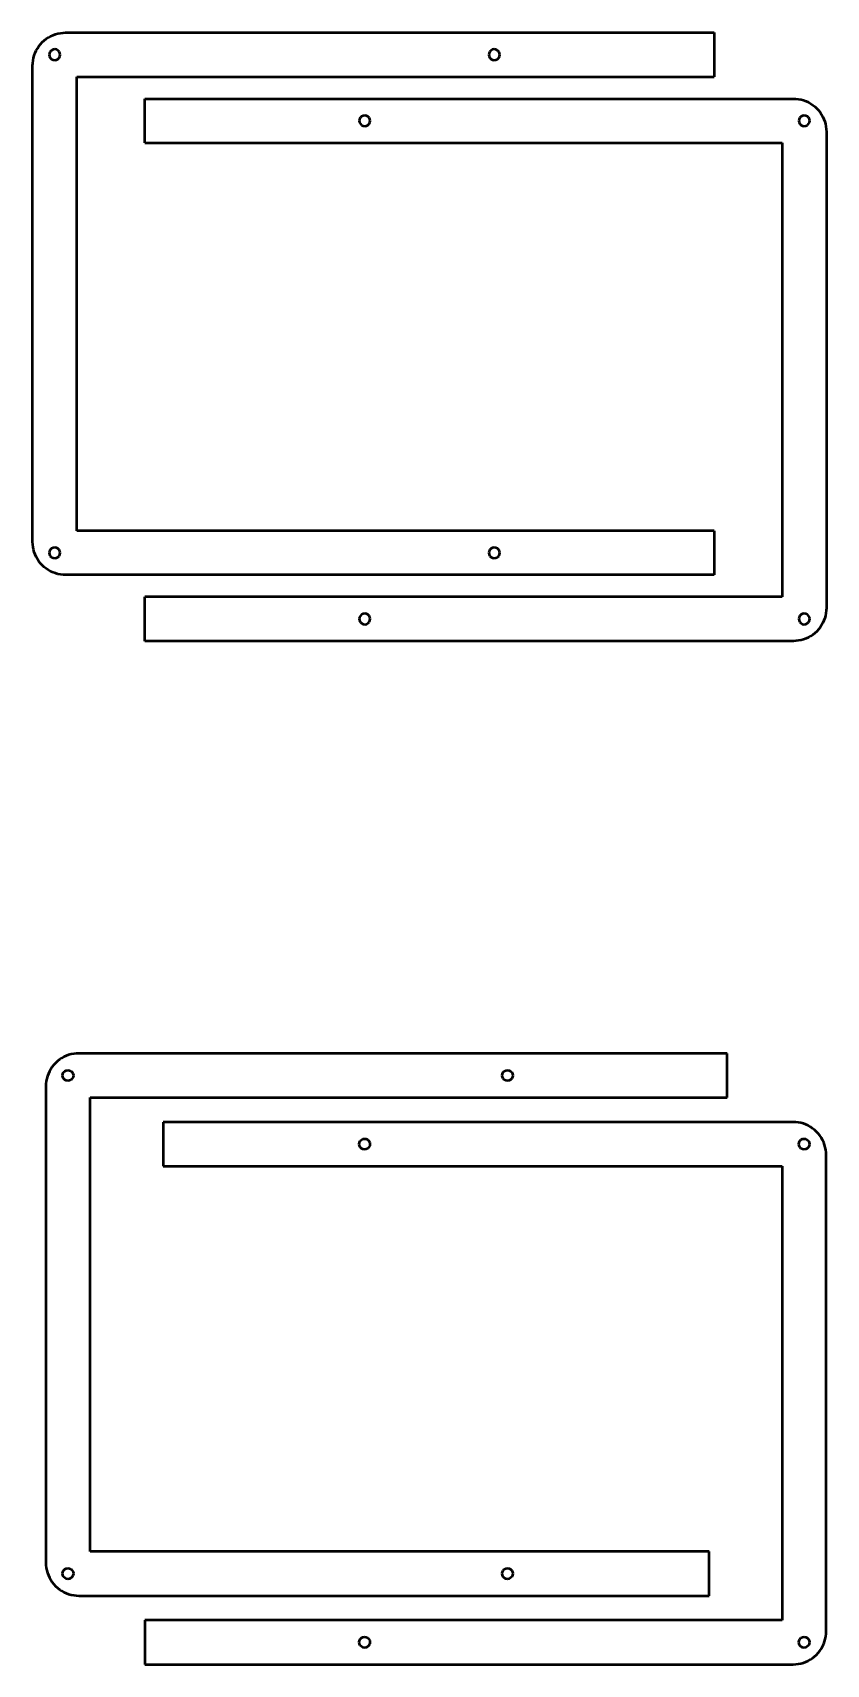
# Model space of a CAD drawing. Header units: millimetres. Extents: x 3 to 601, y 4 to 454.
# Drawn here: x 384.4 to 600.9, y 6.8 to 451.7 of the extents above; entities that cross this region are included whole.
import ezdxf

# ---------------------------------------------------------------- set-up
doc = ezdxf.new("R2010")
doc.units = ezdxf.units.MM

msp = doc.modelspace()

# ---------------------------------------------------------------- linework, layer by layer
at = {"color": 7, "linetype": 'Continuous', "lineweight": 50}
for p, q in [((387.07, 449.06), (387.59, 449.54)), ((387.59, 449.54), (388.14, 449.97)), ((388.14, 449.97), (388.73, 450.37)), ((388.73, 450.37), (389.35, 450.71)), ((389.35, 450.71), (389.99, 451.01)), ((389.99, 451.01), (390.65, 451.25)), ((390.65, 451.25), (391.33, 451.44)), ((391.33, 451.44), (392.02, 451.58)), ((392.02, 451.58), (392.73, 451.67)), ((392.73, 451.67), (393.43, 451.69)), ((393.43, 451.69), (570.29, 451.69)), ((570.29, 451.69), (570.29, 439.64)), ((384.68, 444.79), (384.87, 445.47)), ((384.87, 445.47), (385.12, 446.14)), ((385.12, 446.14), (385.41, 446.78)), ((385.41, 446.78), (385.76, 447.39)), ((385.76, 447.39), (386.15, 447.98)), ((386.15, 447.98), (386.59, 448.54)), ((386.59, 448.54), (387.07, 449.06)), ((389.06, 446.12), (388.98, 445.67)), ((388.98, 445.67), (389.06, 445.21)), ((389.26, 446.53), (389.06, 446.12)), ((389.06, 445.21), (389.26, 444.8)), ((389.59, 446.86), (389.26, 446.53)), ((390, 447.07), (389.59, 446.86)), ((390.46, 447.14), (390, 447.07)), ((390.91, 447.07), (390.46, 447.14)), ((391.32, 446.86), (390.91, 447.07)), ((391.65, 446.53), (391.32, 446.86)), ((391.86, 446.12), (391.65, 446.53)), ((391.65, 444.8), (391.86, 445.21)), ((391.93, 445.67), (391.86, 446.12)), ((391.86, 445.21), (391.93, 445.67)), ((508.94, 446.12), (508.87, 445.67)), ((508.87, 445.67), (508.94, 445.21)), ((509.15, 446.53), (508.94, 446.12)), ((508.94, 445.21), (509.15, 444.8)), ((509.48, 446.86), (509.15, 446.53)), ((509.89, 447.07), (509.48, 446.86)), ((510.35, 447.14), (509.89, 447.07)), ((510.8, 447.07), (510.35, 447.14)), ((511.21, 446.86), (510.8, 447.07)), ((511.54, 446.53), (511.21, 446.86)), ((511.75, 446.12), (511.54, 446.53)), ((511.54, 444.8), (511.75, 445.21)), ((511.82, 445.67), (511.75, 446.12)), ((511.75, 445.21), (511.82, 445.67)), ((384.43, 442.69), (384.46, 443.4)), ((384.43, 312.82), (384.43, 442.69)), ((384.46, 443.4), (384.54, 444.1)), ((384.54, 444.1), (384.68, 444.79)), ((389.26, 444.8), (389.59, 444.47)), ((389.59, 444.47), (390, 444.27)), ((390, 444.27), (390.46, 444.19)), ((390.46, 444.19), (390.91, 444.27)), ((390.91, 444.27), (391.32, 444.47)), ((391.32, 444.47), (391.65, 444.8)), ((509.15, 444.8), (509.48, 444.47)), ((509.48, 444.47), (509.89, 444.27)), ((509.89, 444.27), (510.35, 444.19)), ((510.35, 444.19), (510.8, 444.27)), ((510.8, 444.27), (511.21, 444.47)), ((511.21, 444.47), (511.54, 444.8)), ((396.48, 439.64), (570.29, 439.64)), ((396.48, 315.86), (396.48, 439.64)), ((415.06, 433.68), (591.91, 433.68)), ((415.06, 421.63), (415.06, 433.68)), ((591.91, 433.68), (592.62, 433.65)), ((592.62, 433.65), (593.32, 433.57)), ((593.32, 433.57), (594.02, 433.43)), ((594.02, 433.43), (594.7, 433.24)), ((594.7, 433.24), (595.36, 432.99)), ((595.36, 432.99), (596, 432.7)), ((596, 432.7), (596.62, 432.35)), ((596.62, 432.35), (597.21, 431.96)), ((597.21, 431.96), (597.76, 431.52)), ((473.6, 428.11), (473.53, 427.65)), ((473.53, 427.65), (473.6, 427.2)), ((473.81, 428.52), (473.6, 428.11)), ((473.6, 427.2), (473.81, 426.79)), ((474.14, 428.85), (473.81, 428.52)), ((474.55, 429.05), (474.14, 428.85)), ((475, 429.13), (474.55, 429.05)), ((475.46, 429.05), (475, 429.13)), ((475.87, 428.85), (475.46, 429.05)), ((476.19, 428.52), (475.87, 428.85)), ((476.4, 428.11), (476.19, 428.52)), ((476.19, 426.79), (476.4, 427.2)), ((476.48, 427.65), (476.4, 428.11)), ((476.4, 427.2), (476.48, 427.65)), ((593.49, 428.11), (593.41, 427.65)), ((593.41, 427.65), (593.49, 427.2)), ((593.7, 428.52), (593.49, 428.11)), ((593.49, 427.2), (593.7, 426.79)), ((594.02, 428.85), (593.7, 428.52)), ((594.43, 429.05), (594.02, 428.85)), ((594.89, 429.13), (594.43, 429.05)), ((595.34, 429.05), (594.89, 429.13)), ((595.76, 428.85), (595.34, 429.05)), ((596.08, 428.52), (595.76, 428.85)), ((596.29, 428.11), (596.08, 428.52)), ((596.08, 426.79), (596.29, 427.2)), ((596.36, 427.65), (596.29, 428.11)), ((596.29, 427.2), (596.36, 427.65)), ((597.76, 431.52), (598.28, 431.04)), ((598.28, 431.04), (598.76, 430.52)), ((598.76, 430.52), (599.2, 429.97)), ((599.2, 429.97), (599.59, 429.38)), ((599.59, 429.38), (599.93, 428.76)), ((599.93, 428.76), (600.23, 428.12)), ((600.23, 428.12), (600.47, 427.46)), ((600.47, 427.46), (600.67, 426.78)), ((473.81, 426.79), (474.14, 426.46)), ((474.14, 426.46), (474.55, 426.25)), ((474.55, 426.25), (475, 426.18)), ((475, 426.18), (475.46, 426.25)), ((475.46, 426.25), (475.87, 426.46)), ((475.87, 426.46), (476.19, 426.79)), ((593.7, 426.79), (594.02, 426.46)), ((594.02, 426.46), (594.43, 426.25)), ((594.43, 426.25), (594.89, 426.18)), ((594.89, 426.18), (595.34, 426.25)), ((595.34, 426.25), (595.76, 426.46)), ((595.76, 426.46), (596.08, 426.79)), ((600.67, 426.78), (600.8, 426.08)), ((600.8, 426.08), (600.89, 425.38)), ((600.89, 425.38), (600.91, 424.68)), ((600.91, 424.68), (600.91, 294.8)), ((415.06, 421.63), (588.86, 421.63)), ((588.86, 421.63), (588.86, 297.85)), ((384.46, 312.11), (384.43, 312.82)), ((384.54, 311.41), (384.46, 312.11)), ((570.29, 315.86), (396.48, 315.86)), ((570.29, 315.86), (570.29, 303.82)), ((384.68, 310.72), (384.54, 311.41)), ((384.87, 310.03), (384.68, 310.72)), ((385.12, 309.37), (384.87, 310.03)), ((385.41, 308.73), (385.12, 309.37)), ((385.76, 308.11), (385.41, 308.73)), ((386.15, 307.53), (385.76, 308.11)), ((386.59, 306.97), (386.15, 307.53)), ((389.06, 310.3), (388.98, 309.84)), ((388.98, 309.84), (389.06, 309.39)), ((389.26, 310.71), (389.06, 310.3)), ((389.06, 309.39), (389.26, 308.97)), ((389.59, 311.04), (389.26, 310.71)), ((389.26, 308.97), (389.59, 308.65)), ((390, 311.24), (389.59, 311.04)), ((389.59, 308.65), (390, 308.44)), ((390.46, 311.32), (390, 311.24)), ((390, 308.44), (390.46, 308.37)), ((390.91, 311.24), (390.46, 311.32)), ((390.46, 308.37), (390.91, 308.44)), ((391.32, 311.04), (390.91, 311.24)), ((390.91, 308.44), (391.32, 308.65)), ((391.65, 310.71), (391.32, 311.04)), ((391.32, 308.65), (391.65, 308.97)), ((391.86, 310.3), (391.65, 310.71)), ((391.65, 308.97), (391.86, 309.39)), ((391.93, 309.84), (391.86, 310.3)), ((391.86, 309.39), (391.93, 309.84)), ((508.94, 310.3), (508.87, 309.84)), ((508.87, 309.84), (508.94, 309.39)), ((509.15, 310.71), (508.94, 310.3)), ((508.94, 309.39), (509.15, 308.97)), ((509.48, 311.04), (509.15, 310.71)), ((509.15, 308.97), (509.48, 308.65)), ((509.89, 311.24), (509.48, 311.04)), ((509.48, 308.65), (509.89, 308.44)), ((510.35, 311.32), (509.89, 311.24)), ((509.89, 308.44), (510.35, 308.37)), ((510.8, 311.24), (510.35, 311.32)), ((510.35, 308.37), (510.8, 308.44)), ((511.21, 311.04), (510.8, 311.24)), ((510.8, 308.44), (511.21, 308.65)), ((511.54, 310.71), (511.21, 311.04)), ((511.21, 308.65), (511.54, 308.97)), ((511.75, 310.3), (511.54, 310.71)), ((511.54, 308.97), (511.75, 309.39)), ((511.82, 309.84), (511.75, 310.3)), ((511.75, 309.39), (511.82, 309.84)), ((387.07, 306.45), (386.59, 306.97)), ((387.59, 305.97), (387.07, 306.45)), ((388.14, 305.54), (387.59, 305.97)), ((388.73, 305.14), (388.14, 305.54)), ((389.35, 304.8), (388.73, 305.14)), ((389.99, 304.5), (389.35, 304.8)), ((390.65, 304.26), (389.99, 304.5)), ((391.33, 304.06), (390.65, 304.26)), ((392.02, 303.93), (391.33, 304.06)), ((392.73, 303.84), (392.02, 303.93)), ((393.43, 303.82), (392.73, 303.84)), ((570.29, 303.82), (393.43, 303.82)), ((415.06, 285.8), (415.06, 297.85)), ((588.86, 297.85), (415.06, 297.85)), ((600.89, 294.09), (600.8, 293.39)), ((600.91, 294.8), (600.89, 294.09)), ((473.6, 292.28), (473.53, 291.83)), ((473.53, 291.83), (473.6, 291.37)), ((473.81, 292.69), (473.6, 292.28)), ((473.6, 291.37), (473.81, 290.96)), ((474.14, 293.02), (473.81, 292.69)), ((473.81, 290.96), (474.14, 290.63)), ((474.55, 293.23), (474.14, 293.02)), ((474.14, 290.63), (474.55, 290.42)), ((475, 293.3), (474.55, 293.23)), ((474.55, 290.42), (475, 290.35)), ((475.46, 293.23), (475, 293.3)), ((475, 290.35), (475.46, 290.42)), ((475.87, 293.02), (475.46, 293.23)), ((475.46, 290.42), (475.87, 290.63)), ((476.19, 292.69), (475.87, 293.02)), ((475.87, 290.63), (476.19, 290.96)), ((476.4, 292.28), (476.19, 292.69)), ((476.19, 290.96), (476.4, 291.37)), ((476.48, 291.83), (476.4, 292.28)), ((476.4, 291.37), (476.48, 291.83)), ((593.49, 292.28), (593.41, 291.83)), ((593.41, 291.83), (593.49, 291.37)), ((593.7, 292.69), (593.49, 292.28)), ((593.49, 291.37), (593.7, 290.96)), ((594.02, 293.02), (593.7, 292.69)), ((593.7, 290.96), (594.02, 290.63)), ((594.43, 293.23), (594.02, 293.02)), ((594.02, 290.63), (594.43, 290.42)), ((594.89, 293.3), (594.43, 293.23)), ((594.43, 290.42), (594.89, 290.35)), ((595.34, 293.23), (594.89, 293.3)), ((594.89, 290.35), (595.34, 290.42)), ((595.76, 293.02), (595.34, 293.23)), ((595.34, 290.42), (595.76, 290.63)), ((596.08, 292.69), (595.76, 293.02)), ((595.76, 290.63), (596.08, 290.96)), ((596.29, 292.28), (596.08, 292.69)), ((596.08, 290.96), (596.29, 291.37)), ((596.36, 291.83), (596.29, 292.28)), ((596.29, 291.37), (596.36, 291.83)), ((599.2, 289.51), (598.76, 288.96)), ((599.59, 290.1), (599.2, 289.51)), ((599.93, 290.72), (599.59, 290.1)), ((600.23, 291.36), (599.93, 290.72)), ((600.47, 292.02), (600.23, 291.36)), ((600.67, 292.7), (600.47, 292.02)), ((600.8, 293.39), (600.67, 292.7)), ((591.91, 285.8), (415.06, 285.8)), ((592.62, 285.83), (591.91, 285.8)), ((593.32, 285.91), (592.62, 285.83)), ((594.02, 286.05), (593.32, 285.91)), ((594.7, 286.24), (594.02, 286.05)), ((595.36, 286.49), (594.7, 286.24)), ((596, 286.78), (595.36, 286.49)), ((596.62, 287.13), (596, 286.78)), ((597.21, 287.52), (596.62, 287.13)), ((597.76, 287.96), (597.21, 287.52)), ((598.28, 288.44), (597.76, 287.96)), ((598.76, 288.96), (598.28, 288.44)), ((389.75, 169.66), (389.36, 169.07)), ((390.19, 170.21), (389.75, 169.66)), ((390.67, 170.73), (390.19, 170.21)), ((391.19, 171.21), (390.67, 170.73)), ((391.74, 171.65), (391.19, 171.21)), ((392.33, 172.04), (391.74, 171.65)), ((392.95, 172.39), (392.33, 172.04)), ((393.59, 172.68), (392.95, 172.39)), ((394.25, 172.93), (393.59, 172.68)), ((394.93, 173.12), (394.25, 172.93)), ((395.63, 173.26), (394.93, 173.12)), ((396.33, 173.34), (395.63, 173.26)), ((397.04, 173.37), (396.33, 173.34)), ((573.89, 173.37), (397.04, 173.37)), ((573.89, 161.32), (573.89, 173.37)), ((388.06, 165.07), (388.04, 164.37)), ((388.15, 165.77), (388.06, 165.07)), ((388.28, 166.47), (388.15, 165.77)), ((388.48, 167.15), (388.28, 166.47)), ((388.72, 167.81), (388.48, 167.15)), ((389.02, 168.45), (388.72, 167.81)), ((389.36, 169.07), (389.02, 168.45)), ((392.59, 167.34), (392.66, 167.8)), ((392.66, 166.89), (392.59, 167.34)), ((392.66, 167.8), (392.87, 168.21)), ((392.87, 166.48), (392.66, 166.89)), ((392.87, 168.21), (393.19, 168.54)), ((393.19, 166.15), (392.87, 166.48)), ((393.19, 168.54), (393.61, 168.74)), ((393.61, 165.94), (393.19, 166.15)), ((393.61, 168.74), (394.06, 168.82)), ((394.06, 165.87), (393.61, 165.94)), ((394.06, 168.82), (394.52, 168.74)), ((394.52, 165.94), (394.06, 165.87)), ((394.52, 168.74), (394.93, 168.54)), ((394.93, 166.15), (394.52, 165.94)), ((394.93, 168.54), (395.25, 168.21)), ((395.25, 166.48), (394.93, 166.15)), ((395.25, 168.21), (395.46, 167.8)), ((395.46, 166.89), (395.25, 166.48)), ((395.46, 167.8), (395.54, 167.34)), ((395.54, 167.34), (395.46, 166.89)), ((512.47, 167.34), (512.55, 167.8)), ((512.55, 166.89), (512.47, 167.34)), ((512.55, 167.8), (512.76, 168.21)), ((512.76, 166.48), (512.55, 166.89)), ((512.76, 168.21), (513.08, 168.54)), ((513.08, 166.15), (512.76, 166.48)), ((513.08, 168.54), (513.49, 168.74)), ((513.49, 165.94), (513.08, 166.15)), ((513.49, 168.74), (513.95, 168.82)), ((513.95, 165.87), (513.49, 165.94)), ((513.95, 168.82), (514.4, 168.74)), ((514.4, 165.94), (513.95, 165.87)), ((514.4, 168.74), (514.81, 168.54)), ((514.81, 166.15), (514.4, 165.94)), ((514.81, 168.54), (515.14, 168.21)), ((515.14, 166.48), (514.81, 166.15)), ((515.14, 168.21), (515.35, 167.8)), ((515.35, 166.89), (515.14, 166.48)), ((515.35, 167.8), (515.42, 167.34)), ((515.42, 167.34), (515.35, 166.89)), ((388.04, 164.37), (388.04, 34.49)), ((400.09, 37.54), (400.09, 161.32)), ((400.09, 161.32), (573.89, 161.32)), ((420, 154.64), (420, 142.59)), ((591.88, 154.64), (420, 154.64)), ((592.59, 154.61), (591.88, 154.64)), ((593.29, 154.53), (592.59, 154.61)), ((593.98, 154.39), (593.29, 154.53)), ((594.66, 154.2), (593.98, 154.39)), ((595.32, 153.96), (594.66, 154.2)), ((595.97, 153.66), (595.32, 153.96)), ((596.58, 153.31), (595.97, 153.66)), ((597.17, 152.92), (596.58, 153.31)), ((597.72, 152.49), (597.17, 152.92)), ((598.24, 152), (597.72, 152.49)), ((598.72, 151.49), (598.24, 152)), ((599.16, 150.93), (598.72, 151.49)), ((473.49, 148.62), (473.57, 149.07)), ((473.57, 148.16), (473.49, 148.62)), ((473.57, 149.07), (473.77, 149.48)), ((473.77, 147.75), (473.57, 148.16)), ((473.77, 149.48), (474.1, 149.81)), ((474.1, 147.42), (473.77, 147.75)), ((474.1, 149.81), (474.51, 150.02)), ((474.51, 147.21), (474.1, 147.42)), ((474.51, 150.02), (474.97, 150.09)), ((474.97, 147.14), (474.51, 147.21)), ((474.97, 150.09), (475.42, 150.02)), ((475.42, 147.21), (474.97, 147.14)), ((475.42, 150.02), (475.84, 149.81)), ((475.84, 147.42), (475.42, 147.21)), ((475.84, 149.81), (476.16, 149.48)), ((476.16, 147.75), (475.84, 147.42)), ((476.16, 149.48), (476.37, 149.07)), ((476.37, 148.16), (476.16, 147.75)), ((476.37, 149.07), (476.44, 148.62)), ((476.44, 148.62), (476.37, 148.16)), ((593.38, 148.62), (593.45, 149.07)), ((593.45, 148.16), (593.38, 148.62)), ((593.45, 149.07), (593.66, 149.48)), ((593.66, 147.75), (593.45, 148.16)), ((593.66, 149.48), (593.99, 149.81)), ((593.99, 147.42), (593.66, 147.75)), ((593.99, 149.81), (594.4, 150.02)), ((594.4, 147.21), (593.99, 147.42)), ((594.4, 150.02), (594.86, 150.09)), ((594.86, 147.14), (594.4, 147.21)), ((594.86, 150.09), (595.31, 150.02)), ((595.31, 147.21), (594.86, 147.14)), ((595.31, 150.02), (595.72, 149.81)), ((595.72, 147.42), (595.31, 147.21)), ((595.72, 149.81), (596.05, 149.48)), ((596.05, 147.75), (595.72, 147.42)), ((596.05, 149.48), (596.26, 149.07)), ((596.26, 148.16), (596.05, 147.75)), ((596.26, 149.07), (596.33, 148.62)), ((596.33, 148.62), (596.26, 148.16)), ((599.55, 150.34), (599.16, 150.93)), ((599.9, 149.73), (599.55, 150.34)), ((600.19, 149.09), (599.9, 149.73)), ((600.44, 148.42), (600.19, 149.09)), ((600.63, 147.74), (600.44, 148.42)), ((600.77, 147.05), (600.63, 147.74)), ((600.85, 146.35), (600.77, 147.05)), ((420, 142.59), (588.83, 142.59)), ((588.83, 142.59), (588.83, 18.81)), ((600.88, 145.64), (600.85, 146.35)), ((600.88, 15.77), (600.88, 145.64)), ((568.92, 37.54), (400.09, 37.54)), ((568.92, 25.49), (568.92, 37.54)), ((388.04, 34.49), (388.06, 33.78)), ((388.06, 33.78), (388.15, 33.08)), ((388.15, 33.08), (388.28, 32.39)), ((388.28, 32.39), (388.48, 31.71)), ((388.48, 31.71), (388.72, 31.05)), ((392.59, 31.52), (392.66, 31.97)), ((392.66, 31.06), (392.59, 31.52)), ((392.66, 31.97), (392.87, 32.38)), ((392.87, 32.38), (393.19, 32.71)), ((393.19, 32.71), (393.61, 32.92)), ((393.61, 32.92), (394.06, 32.99)), ((394.06, 32.99), (394.52, 32.92)), ((394.52, 32.92), (394.93, 32.71)), ((394.93, 32.71), (395.25, 32.38)), ((395.25, 32.38), (395.46, 31.97)), ((395.46, 31.97), (395.54, 31.52)), ((395.54, 31.52), (395.46, 31.06)), ((512.47, 31.52), (512.55, 31.97)), ((512.55, 31.06), (512.47, 31.52)), ((512.55, 31.97), (512.76, 32.38)), ((512.76, 32.38), (513.08, 32.71)), ((513.08, 32.71), (513.49, 32.92)), ((513.49, 32.92), (513.95, 32.99)), ((513.95, 32.99), (514.4, 32.92)), ((514.4, 32.92), (514.81, 32.71)), ((514.81, 32.71), (515.14, 32.38)), ((515.14, 32.38), (515.35, 31.97)), ((515.35, 31.97), (515.42, 31.52)), ((515.42, 31.52), (515.35, 31.06)), ((388.72, 31.05), (389.02, 30.41)), ((389.02, 30.41), (389.36, 29.79)), ((389.36, 29.79), (389.75, 29.2)), ((389.75, 29.2), (390.19, 28.65)), ((390.19, 28.65), (390.67, 28.13)), ((390.67, 28.13), (391.19, 27.65)), ((391.19, 27.65), (391.74, 27.21)), ((391.74, 27.21), (392.33, 26.82)), ((392.33, 26.82), (392.95, 26.47)), ((392.87, 30.65), (392.66, 31.06)), ((393.19, 30.32), (392.87, 30.65)), ((393.61, 30.11), (393.19, 30.32)), ((394.06, 30.04), (393.61, 30.11)), ((394.52, 30.11), (394.06, 30.04)), ((394.93, 30.32), (394.52, 30.11)), ((395.25, 30.65), (394.93, 30.32)), ((395.46, 31.06), (395.25, 30.65)), ((512.76, 30.65), (512.55, 31.06)), ((513.08, 30.32), (512.76, 30.65)), ((513.49, 30.11), (513.08, 30.32)), ((513.95, 30.04), (513.49, 30.11)), ((514.4, 30.11), (513.95, 30.04)), ((514.81, 30.32), (514.4, 30.11)), ((515.14, 30.65), (514.81, 30.32)), ((515.35, 31.06), (515.14, 30.65)), ((392.95, 26.47), (393.59, 26.18)), ((393.59, 26.18), (394.25, 25.93)), ((394.25, 25.93), (394.93, 25.74)), ((394.93, 25.74), (395.63, 25.6)), ((395.63, 25.6), (396.33, 25.52)), ((396.33, 25.52), (397.04, 25.49)), ((397.04, 25.49), (568.92, 25.49)), ((588.83, 18.81), (415.02, 18.81)), ((415.02, 18.81), (415.02, 6.76)), ((473.57, 13.25), (473.77, 13.66)), ((473.77, 13.66), (474.1, 13.99)), ((474.1, 13.99), (474.51, 14.19)), ((474.51, 14.19), (474.97, 14.27)), ((474.97, 14.27), (475.42, 14.19)), ((475.42, 14.19), (475.84, 13.99)), ((475.84, 13.99), (476.16, 13.66)), ((476.16, 13.66), (476.37, 13.25)), ((593.45, 13.25), (593.66, 13.66)), ((593.66, 13.66), (593.99, 13.99)), ((593.99, 13.99), (594.4, 14.19)), ((594.4, 14.19), (594.86, 14.27)), ((594.86, 14.27), (595.31, 14.19)), ((595.31, 14.19), (595.72, 13.99)), ((595.72, 13.99), (596.05, 13.66)), ((596.05, 13.66), (596.26, 13.25)), ((600.44, 12.98), (600.63, 13.66)), ((600.63, 13.66), (600.77, 14.36)), ((600.77, 14.36), (600.85, 15.06)), ((600.85, 15.06), (600.88, 15.77)), ((473.49, 12.79), (473.57, 13.25)), ((473.57, 12.33), (473.49, 12.79)), ((473.77, 11.92), (473.57, 12.33)), ((474.1, 11.6), (473.77, 11.92)), ((474.51, 11.39), (474.1, 11.6)), ((474.97, 11.31), (474.51, 11.39)), ((475.42, 11.39), (474.97, 11.31)), ((475.84, 11.6), (475.42, 11.39)), ((476.16, 11.92), (475.84, 11.6)), ((476.37, 12.33), (476.16, 11.92)), ((476.37, 13.25), (476.44, 12.79)), ((476.44, 12.79), (476.37, 12.33)), ((593.38, 12.79), (593.45, 13.25)), ((593.45, 12.33), (593.38, 12.79)), ((593.66, 11.92), (593.45, 12.33)), ((593.99, 11.6), (593.66, 11.92)), ((594.4, 11.39), (593.99, 11.6)), ((594.86, 11.31), (594.4, 11.39)), ((595.31, 11.39), (594.86, 11.31)), ((595.72, 11.6), (595.31, 11.39)), ((596.05, 11.92), (595.72, 11.6)), ((596.26, 12.33), (596.05, 11.92)), ((596.26, 13.25), (596.33, 12.79)), ((596.33, 12.79), (596.26, 12.33)), ((597.17, 8.48), (597.72, 8.92)), ((597.72, 8.92), (598.24, 9.4)), ((598.24, 9.4), (598.72, 9.92)), ((598.72, 9.92), (599.16, 10.47)), ((599.16, 10.47), (599.55, 11.06)), ((599.55, 11.06), (599.9, 11.68)), ((599.9, 11.68), (600.19, 12.32)), ((600.19, 12.32), (600.44, 12.98)), ((415.02, 6.76), (591.88, 6.76)), ((591.88, 6.76), (592.59, 6.79)), ((592.59, 6.79), (593.29, 6.88)), ((593.29, 6.88), (593.98, 7.01)), ((593.98, 7.01), (594.66, 7.21)), ((594.66, 7.21), (595.32, 7.45)), ((595.32, 7.45), (595.97, 7.75)), ((595.97, 7.75), (596.58, 8.09)), ((596.58, 8.09), (597.17, 8.48))]:
    msp.add_line(p, q, dxfattribs=at)

doc.saveas('drawing.dxf')
